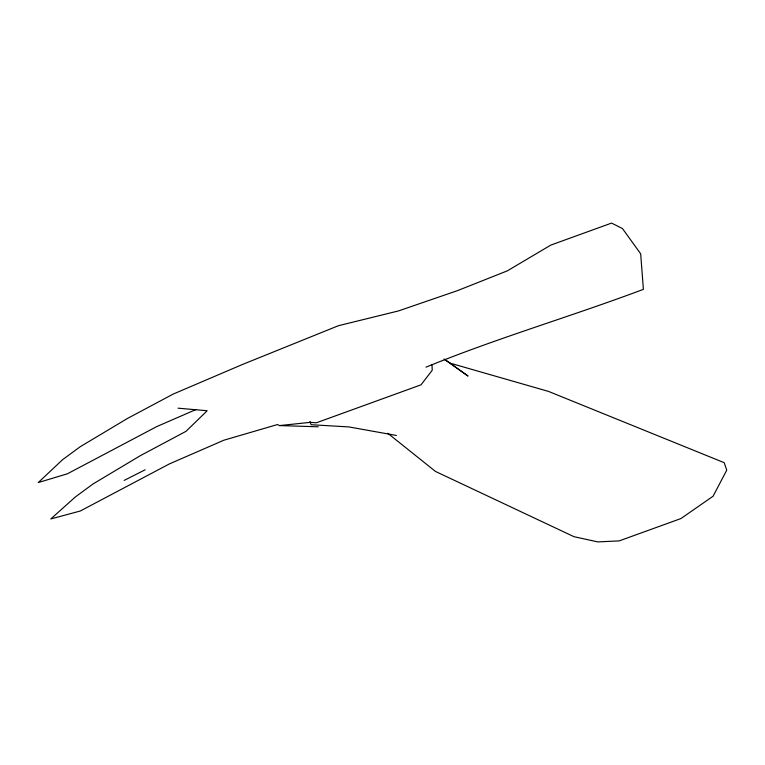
<?xml version="1.0" encoding="UTF-8"?>
<svg xmlns="http://www.w3.org/2000/svg" width="765" height="765" viewBox="0 0 765 765"><rect width="100%" height="100%" fill="white"/><g stroke="black" fill="none" stroke-linecap="round" stroke-linejoin="round"><path stroke-width="1.15" d="M124.14 480.41L145.13 469.796M195.869 409.581L156.624 426.65L67.435 473.784L38.25 482.562L62.577 459.689L80.249 446.703L127.459 418.465L173.186 394.08L242.381 364.513L338.379 325.727L398.469 310.934L457.518 290.624L507.377 270.839L550.8 245.096L611.56 223.093L622.461 228.544L640.668 253.798L643.394 289.342C571.321 316.452 497.279 337.996 425.962 367.171M178.044 408.175L207.172 410.748L186.01 431.326L140.282 455.701L93.072 483.939L75.4 496.925L50.786 518.957L80.258 511.02L169.447 463.886L223.954 440.181L277.475 424.556L279.521 425.579L310.236 422.357L316.394 422.787L421.018 384.833L432.206 370.289L432.005 364.522M279.521 425.579L318.278 426.793M396.394 435.457L348.888 426.927L311.068 424.718L309.93 421.419M444.867 359.598L449.992 363.117L548.562 391.431L724.187 462.682L726.75 470.131L713.085 496.227L680.907 518.565L619.248 540.884L597.809 541.907L573.951 536.676L435.486 471.441L387.74 433.248M444.016 359.014L468.027 376.055L449.992 363.117"/></g></svg>
